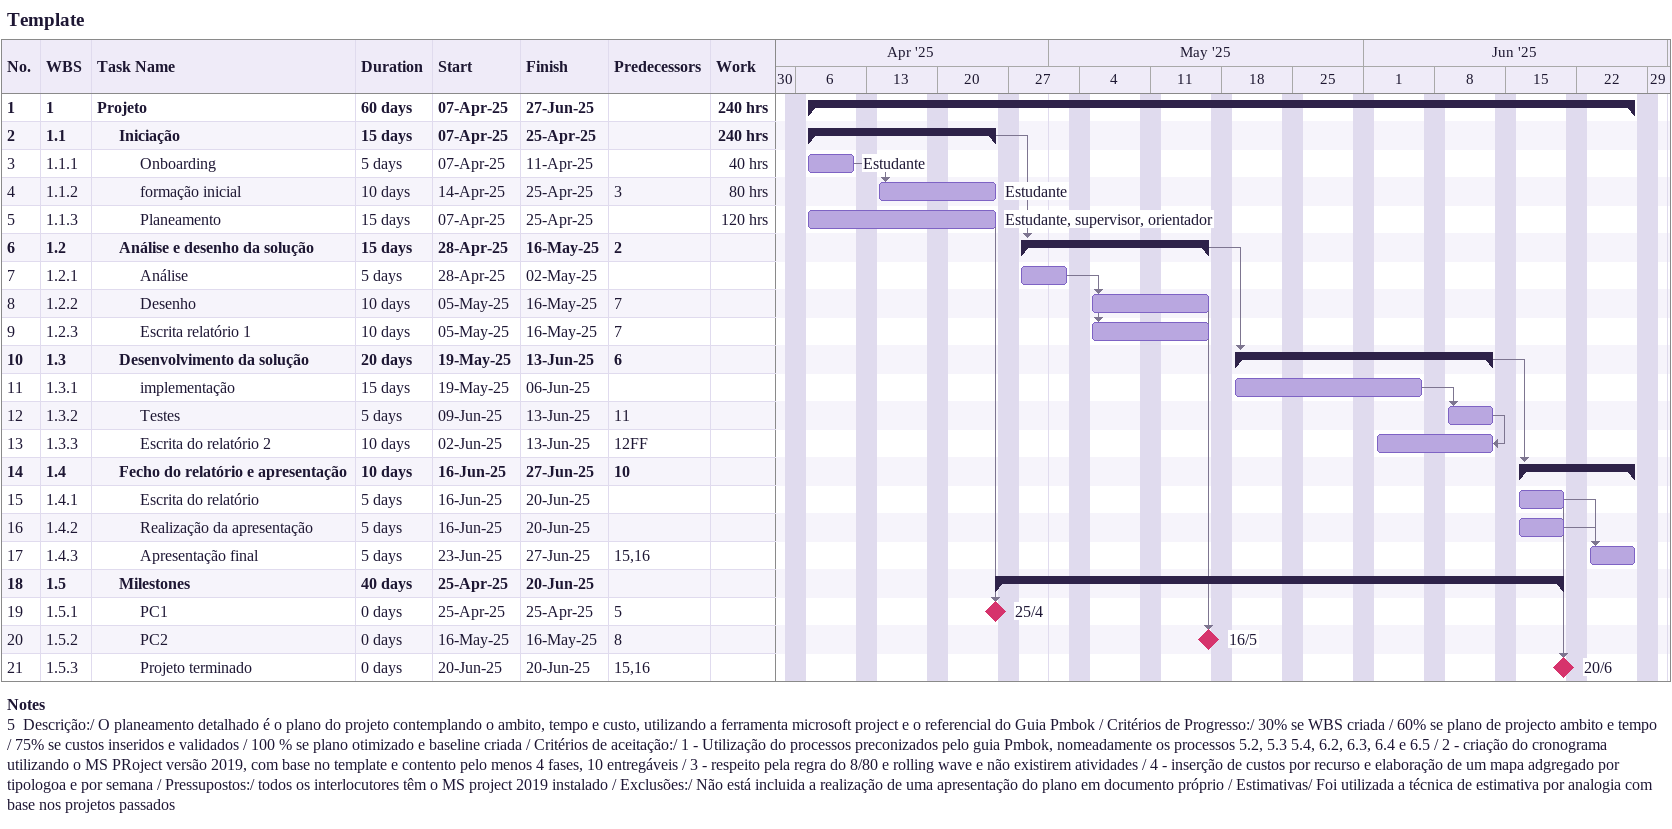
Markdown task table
Template

| ID | WBS | Task | Duration | Start | Finish | Predecessors | Resources | Work (h) |
|---|---|---|---|---|---|---|---|---|
| 1 | 1 | **Projeto** | 60d | 2025-04-07 | 2025-06-27 |  |  | 240 |
| 2 | 1.1 | **Iniciação** | 15d | 2025-04-07 | 2025-04-25 |  |  | 240 |
| 3 | 1.1.1 | Onboarding | 5d | 2025-04-07 | 2025-04-11 |  | Estudante | 40 |
| 4 | 1.1.2 | formação inicial | 10d | 2025-04-14 | 2025-04-25 | 3 | Estudante | 80 |
| 5 | 1.1.3 | Planeamento | 15d | 2025-04-07 | 2025-04-25 |  | Estudante, supervisor, orientador | 120 |
| 6 | 1.2 | **Análise e desenho da solução** | 15d | 2025-04-28 | 2025-05-16 | 2 |  |  |
| 7 | 1.2.1 | Análise | 5d | 2025-04-28 | 2025-05-02 |  |  |  |
| 8 | 1.2.2 | Desenho | 10d | 2025-05-05 | 2025-05-16 | 7 |  |  |
| 9 | 1.2.3 | Escrita relatório 1 | 10d | 2025-05-05 | 2025-05-16 | 7 |  |  |
| 10 | 1.3 | **Desenvolvimento da solução** | 20d | 2025-05-19 | 2025-06-13 | 6 |  |  |
| 11 | 1.3.1 | implementação | 15d | 2025-05-19 | 2025-06-06 |  |  |  |
| 12 | 1.3.2 | Testes | 5d | 2025-06-09 | 2025-06-13 | 11 |  |  |
| 13 | 1.3.3 | Escrita do relatório 2 | 10d | 2025-06-02 | 2025-06-13 | 12FF |  |  |
| 14 | 1.4 | **Fecho do relatório e apresentação** | 10d | 2025-06-16 | 2025-06-27 | 10 |  |  |
| 15 | 1.4.1 | Escrita do relatório | 5d | 2025-06-16 | 2025-06-20 |  |  |  |
| 16 | 1.4.2 | Realização da apresentação | 5d | 2025-06-16 | 2025-06-20 |  |  |  |
| 17 | 1.4.3 | Apresentação final | 5d | 2025-06-23 | 2025-06-27 | 15, 16 |  |  |
| 18 | 1.5 | **Milestones** | 40d | 2025-04-25 | 2025-06-20 |  |  |  |
| 19 | 1.5.1 | PC1 | 0d | 2025-04-25 | 2025-04-25 | 5 |  |  |
| 20 | 1.5.2 | PC2 | 0d | 2025-05-16 | 2025-05-16 | 8 |  |  |
| 21 | 1.5.3 | Projeto terminado | 0d | 2025-06-20 | 2025-06-20 | 15, 16 |  |  |

Notes
- 5: Descrição:/ O planeamento detalhado é o plano do projeto contemplando o ambito, tempo e custo, utilizando a ferramenta microsoft project e o referencial do Guia Pmbok / Critérios de Progresso:/ 30% se WBS criada / 60% se plano de projecto ambito e tempo / 75% se custos inseridos e validados / 100 % se plano otimizado e baseline criada / Critérios de aceitação:/ 1 - Utilização do processos preconizados pelo guia Pmbok, nomeadamente os processos 5.2, 5.3 5.4, 6.2, 6.3, 6.4 e 6.5 / 2 - criação do cronograma utilizando o MS PRoject versão 2019, com base no template e contento pelo menos 4 fases, 10 entregáveis / 3 - respeito pela regra do 8/80 e rolling wave e não existirem atividades / 4 - inserção de custos por recurso e elaboração de um mapa adgregado por tipologoa e por semana / Pressupostos:/ todos os interlocutores têm o MS project 2019 instalado / Exclusões:/ Não está incluida a realização de uma apresentação do plano em documento próprio / Estimativas/ Foi utilizada a técnica de estimativa por analogia com base nos projetos passados
